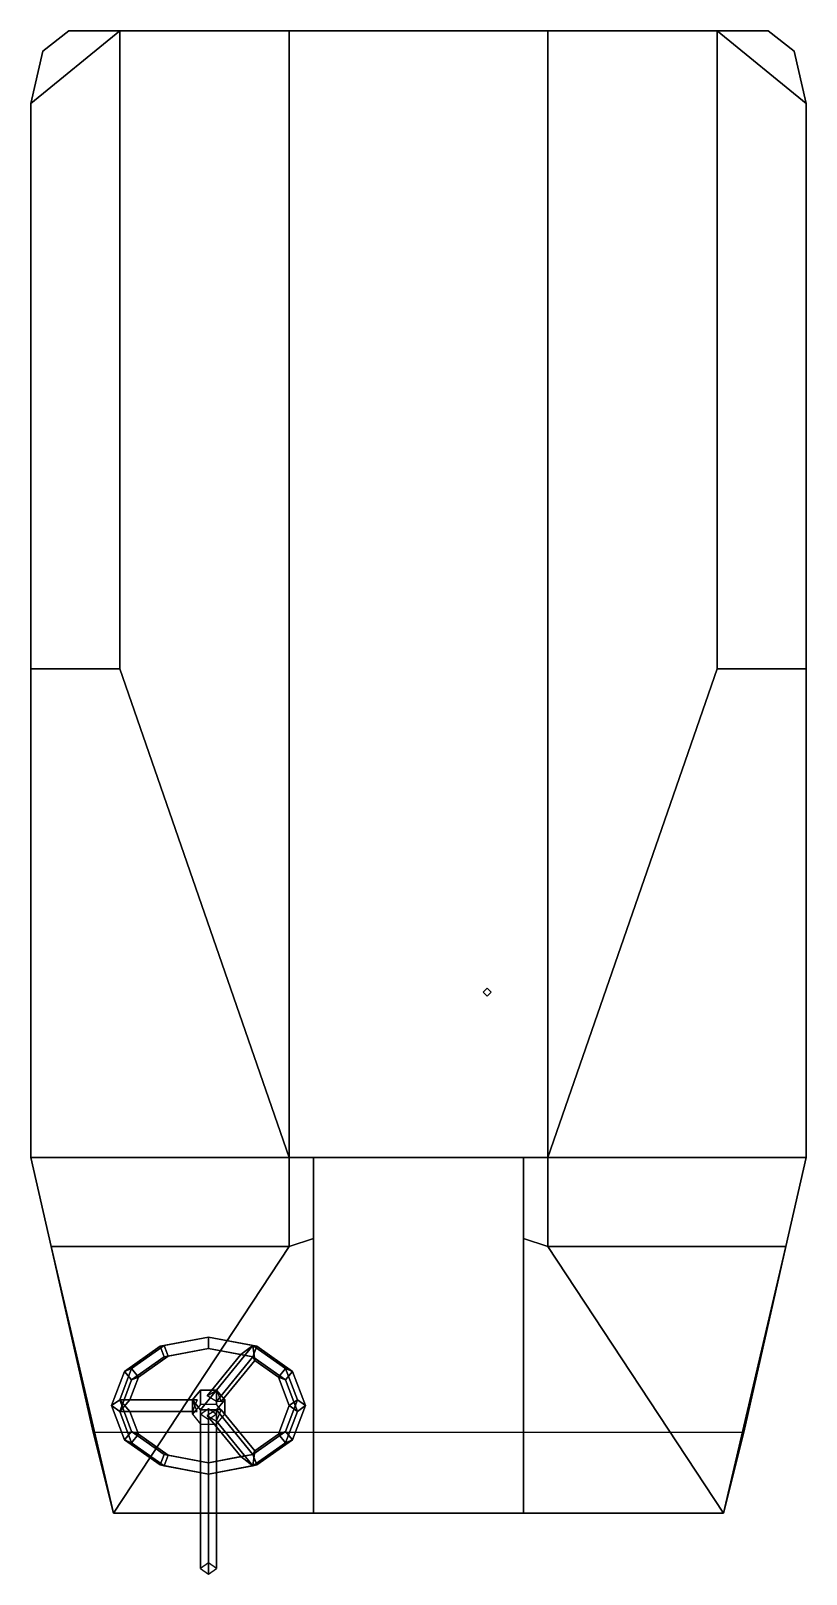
# Model space of a CAD drawing. Extents: x -0.96 to 0.96, y -0.92 to 2.9.
import ezdxf

# ---------------------------------------------------------------- set-up
doc = ezdxf.new("R2010")
doc.units = 0
doc.layers.add('INTERNALS', color=5, linetype='CONTINUOUS')

msp = doc.modelspace()

# ---------------------------------------------------------------- linework, layer by layer
at = {"layer": 'INTERNALS'}
for points in [[(-0.93, 2.85, 1.67), (-0.96, 2.72, 1.67), (-0.74, 2.9, 1.67), (-0.8657, 2.9, 1.67)], [(-0.96, 2.72, 1.67), (-0.96, 1.32, 1.67), (-0.74, 1.32, 1.67), (-0.74, 2.9, 1.67)], [(-0.8657, 2.9, 1.85), (-0.93, 2.85, 1.85), (-0.93, 2.85, 1.67), (-0.8657, 2.9, 1.67)], [(-0.74, 2.9, 1.67), (0.74, 2.9, 1.67), (0.8657, 2.9, 1.85), (-0.8657, 2.9, 1.85)], [(-0.74, 2.9, 1.67), (-0.8657, 2.9, 1.85), (-0.8657, 2.9, 1.67), (-0.74, 2.9, 1.67)], [(-0.74, 2.9, 1.67), (-0.74, 1.32, 1.67), (-0.74, 1.32, 1.08), (-0.74, 2.9, 1.08)], [(-0.32, 0.11, 1.08), (-0.32, 2.9, 1.08), (-0.74, 2.9, 1.08), (-0.74, 1.32, 1.08)], [(-0.74, 2.9, 1.08), (0.74, 2.9, 1.08), (0.74, 2.9, 1.67), (-0.74, 2.9, 1.67)], [(-0.32, 2.9, 0.86), (-0.32, 0.11, 0.86), (0.32, 0.11, 0.86), (0.32, 2.9, 0.86)], [(-0.32, 0.11, 0.86), (-0.32, 2.9, 0.86), (-0.32, 2.9, 1.08), (-0.32, 0.11, 1.08)], [(-0.32, 2.9, 0.86), (0.32, 2.9, 0.86), (0.32, 2.9, 1.08), (-0.32, 2.9, 1.08)], [(0.32, 2.9, 0.86), (0.32, 0.11, 0.86), (0.32, 0.11, 1.08), (0.32, 2.9, 1.08)], [(0.32, 2.9, 1.08), (0.32, 0.11, 1.08), (0.74, 1.32, 1.08), (0.74, 2.9, 1.08)], [(0.74, 2.9, 1.08), (0.74, 1.32, 1.08), (0.74, 1.32, 1.67), (0.74, 2.9, 1.67)], [(0.74, 2.9, 1.67), (0.74, 1.32, 1.67), (0.96, 1.32, 1.67), (0.96, 2.72, 1.67)], [(0.8657, 2.9, 1.67), (0.74, 2.9, 1.67), (0.96, 2.72, 1.67), (0.93, 2.85, 1.67)], [(0.74, 2.9, 1.67), (0.8657, 2.9, 1.67), (0.8657, 2.9, 1.85)], [(0.8657, 2.9, 1.67), (0.93, 2.85, 1.67), (0.93, 2.85, 1.85), (0.8657, 2.9, 1.85)], [(-0.96, 2.72, 1.67), (-0.93, 2.85, 1.67), (-0.93, 2.85, 1.85), (-0.96, 2.72, 1.85)], [(0.96, 2.72, 1.85), (0.93, 2.85, 1.85), (0.93, 2.85, 1.67), (0.96, 2.72, 1.67)], [(-0.96, 1.32, 1.67), (-0.96, 2.72, 1.67), (-0.96, 2.72, 1.85), (-0.96, 0.11, 1.85)], [(0.96, 0.11, 1.85), (0.96, 2.72, 1.85), (0.96, 2.72, 1.67), (0.96, 1.32, 1.67)], [(-0.32, 0.11, 1.08), (-0.74, 1.32, 1.08), (-0.96, 1.32, 1.08), (-0.96, 0.11, 1.08)], [(-0.74, 1.32, 1.08), (-0.74, 1.32, 1.67), (-0.96, 1.32, 1.67), (-0.96, 1.32, 1.08)], [(-0.96, 0.11, 1.08), (-0.96, 1.32, 1.08), (-0.96, 1.32, 1.67), (-0.96, 0.11, 1.85)], [(0.74, 1.32, 1.08), (0.32, 0.11, 1.08), (0.96, 0.11, 1.08), (0.96, 1.32, 1.08)], [(0.74, 1.32, 1.67), (0.74, 1.32, 1.08), (0.96, 1.32, 1.08), (0.96, 1.32, 1.67)], [(0.96, 0.11, 1.85), (0.96, 1.32, 1.67), (0.96, 1.32, 1.08), (0.96, 0.11, 1.08)], [(0.17, 0.53, 0.86), (0.16, 0.52, 0.86), (0.16, 0.52, 1.87), (0.17, 0.53, 1.87)], [(0.16, 0.52, 0.86), (0.17, 0.51, 0.86), (0.17, 0.51, 1.87), (0.16, 0.52, 1.87)], [(0.18, 0.52, 0.86), (0.17, 0.53, 0.86), (0.17, 0.53, 1.87), (0.18, 0.52, 1.87)], [(0.17, 0.51, 0.86), (0.18, 0.52, 0.86), (0.18, 0.52, 1.87), (0.17, 0.51, 1.87)], [(-0.96, 0.11, 1.08), (-0.96, 0.11, 1.85), (-0.8055, -0.57, 1.85), (-0.91, -0.11, 0.82)], [(-0.32, -0.11, 0.82), (-0.32, 0.11, 1.08), (-0.96, 0.11, 1.08), (-0.91, -0.11, 0.82)], [(-0.32, -0.11, 0.82), (-0.32, 0.11, 0.86), (-0.32, 0.11, 1.08), (-0.32, -0.11, 0.82)], [(-0.32, 0.11, 0.86), (-0.32, -0.11, 0.56), (-0.26, -0.09, 0.56), (-0.26, 0.11, 0.86)], [(-0.32, -0.11, 0.82), (-0.32, -0.11, 0.56), (-0.32, -0.11, 0.56), (-0.32, 0.11, 0.86)], [(0.26, -0.77, 0.86), (0.26, 0.11, 0.86), (-0.26, 0.11, 0.86), (-0.26, -0.77, 0.86)], [(-0.26, -0.77, 0.86), (-0.26, 0.11, 0.86), (-0.26, -0.09, 0.56), (-0.26, -0.77, 0.56)], [(0.26, -0.77, 0.56), (0.26, -0.09, 0.56), (0.26, 0.11, 0.86), (0.26, -0.77, 0.86)], [(0.26, 0.11, 0.86), (0.26, -0.09, 0.56), (0.32, -0.11, 0.56), (0.32, 0.11, 0.86)], [(0.32, 0.11, 1.08), (0.32, -0.11, 0.82), (0.91, -0.11, 0.82), (0.96, 0.11, 1.08)], [(0.32, 0.11, 0.86), (0.32, -0.11, 0.82), (0.32, -0.11, 0.82), (0.32, 0.11, 1.08)], [(0.32, 0.11, 0.86), (0.32, -0.11, 0.56), (0.32, -0.11, 0.56), (0.32, -0.11, 0.82)], [(0.8055, -0.57, 1.85), (0.96, 0.11, 1.85), (0.96, 0.11, 1.08), (0.91, -0.11, 0.82)], [(-0.7555, -0.77, 1.5459), (-0.7555, -0.77, 0.56), (-0.91, -0.11, 0.56), (-0.8055, -0.57, 1.85)], [(-0.32, -0.11, 0.56), (-0.32, -0.11, 0.82), (-0.91, -0.11, 0.82), (-0.9099, -0.11, 0.56)], [(-0.8055, -0.57, 1.85), (-0.9099, -0.11, 0.56), (-0.91, -0.11, 0.82), (-0.8055, -0.57, 1.85)], [(-0.7555, -0.77, 0.56), (-0.32, -0.11, 0.56), (-0.9099, -0.11, 0.56), (-0.7555, -0.77, 0.56)], [(-0.26, -0.77, 0.56), (-0.26, -0.09, 0.56), (-0.32, -0.11, 0.56), (-0.7555, -0.77, 0.56)], [(0.7555, -0.77, 0.56), (0.32, -0.11, 0.56), (0.26, -0.09, 0.56), (0.26, -0.77, 0.56)], [(0.7555, -0.77, 0.56), (0.91, -0.11, 0.56), (0.32, -0.11, 0.56), (0.7555, -0.77, 0.56)], [(0.32, -0.11, 0.82), (0.32, -0.11, 0.56), (0.9099, -0.11, 0.56), (0.91, -0.11, 0.82)], [(0.8055, -0.57, 1.85), (0.9099, -0.11, 0.56), (0.7555, -0.77, 0.56), (0.7555, -0.77, 1.5459)], [(0.8055, -0.57, 1.85), (0.91, -0.11, 0.82), (0.9099, -0.11, 0.56), (0.8055, -0.57, 1.85)], [(-0.64, -0.3572, 1.2289), (-0.63, -0.3553, 1.2553), (-0.52, -0.3344, 1.2344), (-0.52, -0.3344, 1.2062)], [(-0.63, -0.3836, 1.227), (-0.64, -0.3572, 1.2289), (-0.52, -0.3344, 1.2062), (-0.52, -0.3627, 1.2062)], [(-0.63, -0.3553, 1.2553), (-0.62, -0.3817, 1.2534), (-0.52, -0.3627, 1.2344), (-0.52, -0.3344, 1.2344)], [(-0.52, -0.3344, 1.2062), (-0.52, -0.3344, 1.2344), (-0.41, -0.3553, 1.2553), (-0.4, -0.3572, 1.2289)], [(-0.52, -0.3344, 1.2344), (-0.52, -0.3627, 1.2344), (-0.44, -0.3779, 1.2496), (-0.41, -0.3553, 1.2553)], [(-0.52, -0.3627, 1.2062), (-0.52, -0.3344, 1.2062), (-0.4, -0.3572, 1.2289), (-0.41, -0.3836, 1.227)], [(-0.7278, -0.4193, 1.291), (-0.7105, -0.4122, 1.3122), (-0.63, -0.3553, 1.2553), (-0.64, -0.3572, 1.2289)], [(-0.7105, -0.4405, 1.2839), (-0.7278, -0.4193, 1.291), (-0.64, -0.3572, 1.2289), (-0.63, -0.3836, 1.227)], [(-0.7105, -0.4122, 1.3122), (-0.6932, -0.4334, 1.3051), (-0.62, -0.3817, 1.2534), (-0.63, -0.3553, 1.2553)], [(-0.6932, -0.4334, 1.3051), (-0.7105, -0.4405, 1.2839), (-0.63, -0.3836, 1.227), (-0.62, -0.3817, 1.2534)], [(-0.62, -0.3817, 1.2534), (-0.63, -0.3836, 1.227), (-0.52, -0.3627, 1.2062), (-0.52, -0.3627, 1.2344)], [(-0.5231, -0.4796, 1.3514), (-0.5, -0.4655, 1.3655), (-0.41, -0.3553, 1.2553), (-0.44, -0.3779, 1.2496)], [(-0.5, -0.4938, 1.3372), (-0.5231, -0.4796, 1.3514), (-0.44, -0.3779, 1.2496), (-0.41, -0.3836, 1.227)], [(-0.52, -0.3627, 1.2344), (-0.52, -0.3627, 1.2062), (-0.41, -0.3836, 1.227), (-0.44, -0.3779, 1.2496)], [(-0.5, -0.4655, 1.3655), (-0.4885, -0.4938, 1.3655), (-0.4054, -0.392, 1.2637), (-0.41, -0.3553, 1.2553)], [(-0.4, -0.3572, 1.2289), (-0.41, -0.3553, 1.2553), (-0.3295, -0.4122, 1.3122), (-0.3122, -0.4193, 1.291)], [(-0.41, -0.3553, 1.2553), (-0.4054, -0.392, 1.2637), (-0.3468, -0.4334, 1.3051), (-0.3295, -0.4122, 1.3122)], [(-0.41, -0.3836, 1.227), (-0.4, -0.3572, 1.2289), (-0.3122, -0.4193, 1.291), (-0.3295, -0.4405, 1.2839)], [(-0.76, -0.5041, 1.3759), (-0.74, -0.49, 1.39), (-0.7105, -0.4122, 1.3122), (-0.7278, -0.4193, 1.291)], [(-0.74, -0.5183, 1.3617), (-0.76, -0.5041, 1.3759), (-0.7278, -0.4193, 1.291), (-0.7105, -0.4405, 1.2839)], [(-0.74, -0.49, 1.39), (-0.7146, -0.49, 1.3617), (-0.6932, -0.4334, 1.3051), (-0.7105, -0.4122, 1.3122)], [(-0.4885, -0.4938, 1.3655), (-0.5, -0.4938, 1.3372), (-0.41, -0.3836, 1.227), (-0.4054, -0.392, 1.2637)], [(-0.4054, -0.392, 1.2637), (-0.41, -0.3836, 1.227), (-0.3295, -0.4405, 1.2839), (-0.3468, -0.4334, 1.3051)], [(-0.3295, -0.4122, 1.3122), (-0.3468, -0.4334, 1.3051), (-0.32, -0.5041, 1.3759), (-0.3, -0.49, 1.39)], [(-0.3122, -0.4193, 1.291), (-0.3295, -0.4122, 1.3122), (-0.3, -0.49, 1.39), (-0.28, -0.5041, 1.3759)], [(-0.3295, -0.4405, 1.2839), (-0.3122, -0.4193, 1.291), (-0.28, -0.5041, 1.3759), (-0.3, -0.5183, 1.3617)], [(-0.7146, -0.49, 1.3617), (-0.74, -0.5183, 1.3617), (-0.7105, -0.4405, 1.2839), (-0.6932, -0.4334, 1.3051)], [(-0.3468, -0.4334, 1.3051), (-0.3295, -0.4405, 1.2839), (-0.3, -0.5183, 1.3617), (-0.32, -0.5041, 1.3759)], [(-0.7278, -0.589, 1.4607), (-0.7105, -0.5678, 1.4678), (-0.74, -0.49, 1.39), (-0.76, -0.5041, 1.3759)], [(-0.5485, -0.5183, 1.39), (-0.56, -0.49, 1.39), (-0.74, -0.49, 1.39), (-0.7146, -0.5183, 1.39)], [(-0.56, -0.49, 1.39), (-0.5485, -0.49, 1.3617), (-0.7146, -0.49, 1.3617), (-0.74, -0.49, 1.39)], [(-0.5485, -0.49, 1.3617), (-0.56, -0.5183, 1.3617), (-0.74, -0.5183, 1.3617), (-0.7146, -0.49, 1.3617)], [(-0.7105, -0.5678, 1.4678), (-0.6932, -0.5749, 1.4466), (-0.7146, -0.5183, 1.39), (-0.74, -0.49, 1.39)], [(-0.54, -0.5009, 1.3301), (-0.56, -0.5254, 1.3546), (-0.56, -0.49, 1.39), (-0.54, -0.4655, 1.3655)], [(-0.54, -0.4655, 1.3655), (-0.56, -0.49, 1.39), (-0.54, -0.5145, 1.4145), (-0.5, -0.4655, 1.3655)], [(-0.56, -0.5254, 1.3546), (-0.54, -0.5499, 1.3791), (-0.54, -0.5145, 1.4145), (-0.56, -0.49, 1.39)], [(-0.5, -0.5009, 1.3301), (-0.54, -0.5009, 1.3301), (-0.54, -0.4655, 1.3655), (-0.5, -0.4655, 1.3655)], [(-0.5, -0.4655, 1.3655), (-0.54, -0.5145, 1.4145), (-0.5, -0.5145, 1.4145), (-0.48, -0.49, 1.39)], [(-0.48, -0.5254, 1.3546), (-0.5, -0.5009, 1.3301), (-0.5, -0.4655, 1.3655), (-0.48, -0.49, 1.39)], [(-0.5, -0.5499, 1.3791), (-0.48, -0.5254, 1.3546), (-0.48, -0.49, 1.39), (-0.5, -0.5145, 1.4145)], [(-0.3, -0.49, 1.39), (-0.32, -0.5041, 1.3759), (-0.3468, -0.5749, 1.4466), (-0.3295, -0.5678, 1.4678)], [(-0.28, -0.5041, 1.3759), (-0.3, -0.49, 1.39), (-0.3295, -0.5678, 1.4678), (-0.3122, -0.589, 1.4607)], [(-0.7105, -0.5961, 1.4395), (-0.7278, -0.589, 1.4607), (-0.76, -0.5041, 1.3759), (-0.74, -0.5183, 1.3617)], [(-0.56, -0.5183, 1.3617), (-0.5485, -0.5183, 1.39), (-0.7146, -0.5183, 1.39), (-0.74, -0.5183, 1.3617)], [(-0.6932, -0.5749, 1.4466), (-0.7105, -0.5961, 1.4395), (-0.74, -0.5183, 1.3617), (-0.7146, -0.5183, 1.39)], [(-0.52, -0.8931, 0.9587), (-0.54, -0.9072, 0.9728), (-0.54, -0.5254, 1.3546), (-0.52, -0.5112, 1.3405)], [(-0.54, -0.5499, 1.3791), (-0.5, -0.5499, 1.3791), (-0.5, -0.5145, 1.4145), (-0.54, -0.5145, 1.4145)], [(-0.54, -0.9072, 0.9728), (-0.52, -0.9213, 0.9869), (-0.52, -0.5395, 1.3688), (-0.54, -0.5254, 1.3546)], [(-0.5, -0.5145, 1.4145), (-0.5231, -0.5286, 1.4004), (-0.44, -0.6304, 1.5021), (-0.41, -0.6247, 1.5247)], [(-0.5231, -0.5286, 1.4004), (-0.5, -0.5428, 1.3862), (-0.41, -0.653, 1.4964), (-0.44, -0.6304, 1.5021)], [(-0.5, -0.9072, 0.9728), (-0.52, -0.8931, 0.9587), (-0.52, -0.5112, 1.3405), (-0.5, -0.5254, 1.3546)], [(-0.52, -0.9213, 0.9869), (-0.5, -0.9072, 0.9728), (-0.5, -0.5254, 1.3546), (-0.52, -0.5395, 1.3688)], [(-0.4885, -0.5145, 1.3862), (-0.5, -0.5145, 1.4145), (-0.41, -0.6247, 1.5247), (-0.4054, -0.6163, 1.488)], [(-0.5, -0.5428, 1.3862), (-0.4885, -0.5145, 1.3862), (-0.4054, -0.6163, 1.488), (-0.41, -0.653, 1.4964)], [(-0.32, -0.5041, 1.3759), (-0.3, -0.5183, 1.3617), (-0.3295, -0.5961, 1.4395), (-0.3468, -0.5749, 1.4466)], [(-0.3, -0.5183, 1.3617), (-0.28, -0.5041, 1.3759), (-0.3122, -0.589, 1.4607), (-0.3295, -0.5961, 1.4395)], [(0.8055, -0.57, 1.85), (0.7555, -0.77, 1.5459), (-0.7555, -0.77, 1.5459), (-0.8055, -0.57, 1.85)], [(-0.64, -0.6511, 1.5228), (-0.63, -0.6247, 1.5247), (-0.7105, -0.5678, 1.4678), (-0.7278, -0.589, 1.4607)], [(-0.63, -0.6247, 1.5247), (-0.62, -0.6266, 1.4983), (-0.6932, -0.5749, 1.4466), (-0.7105, -0.5678, 1.4678)], [(-0.3122, -0.589, 1.4607), (-0.3295, -0.5678, 1.4678), (-0.41, -0.6247, 1.5247), (-0.4, -0.6511, 1.5228)], [(-0.3295, -0.5678, 1.4678), (-0.3468, -0.5749, 1.4466), (-0.4054, -0.6163, 1.488), (-0.41, -0.6247, 1.5247)], [(-0.63, -0.653, 1.4964), (-0.64, -0.6511, 1.5228), (-0.7278, -0.589, 1.4607), (-0.7105, -0.5961, 1.4395)], [(-0.62, -0.6266, 1.4983), (-0.63, -0.653, 1.4964), (-0.7105, -0.5961, 1.4395), (-0.6932, -0.5749, 1.4466)], [(-0.3468, -0.5749, 1.4466), (-0.3295, -0.5961, 1.4395), (-0.41, -0.653, 1.4964), (-0.4054, -0.6163, 1.488)], [(-0.3295, -0.5961, 1.4395), (-0.3122, -0.589, 1.4607), (-0.4, -0.6511, 1.5228), (-0.41, -0.653, 1.4964)], [(-0.52, -0.6738, 1.5456), (-0.52, -0.6456, 1.5456), (-0.63, -0.6247, 1.5247), (-0.64, -0.6511, 1.5228)], [(-0.52, -0.6456, 1.5456), (-0.52, -0.6456, 1.5173), (-0.62, -0.6266, 1.4983), (-0.63, -0.6247, 1.5247)], [(-0.52, -0.6456, 1.5173), (-0.52, -0.6738, 1.5173), (-0.63, -0.653, 1.4964), (-0.62, -0.6266, 1.4983)], [(-0.4, -0.6511, 1.5228), (-0.41, -0.6247, 1.5247), (-0.52, -0.6456, 1.5456), (-0.52, -0.6738, 1.5456)], [(-0.41, -0.6247, 1.5247), (-0.44, -0.6304, 1.5021), (-0.52, -0.6456, 1.5173), (-0.52, -0.6456, 1.5456)], [(-0.44, -0.6304, 1.5021), (-0.41, -0.653, 1.4964), (-0.52, -0.6738, 1.5173), (-0.52, -0.6456, 1.5173)], [(-0.52, -0.6738, 1.5173), (-0.52, -0.6738, 1.5456), (-0.64, -0.6511, 1.5228), (-0.63, -0.653, 1.4964)], [(-0.41, -0.653, 1.4964), (-0.4, -0.6511, 1.5228), (-0.52, -0.6738, 1.5456), (-0.52, -0.6738, 1.5173)], [(0.7555, -0.77, 1.5459), (0.26, -0.77, 0.86), (-0.26, -0.77, 0.86), (-0.7555, -0.77, 1.5459)], [(-0.26, -0.77, 0.86), (-0.26, -0.77, 0.56), (-0.7555, -0.77, 0.56), (-0.7555, -0.77, 1.5459)], [(0.7555, -0.77, 0.56), (0.26, -0.77, 0.56), (0.26, -0.77, 0.86), (0.7555, -0.77, 1.5459)]]:
    msp.add_3dface(points, dxfattribs=at)

doc.saveas('drawing.dxf')
